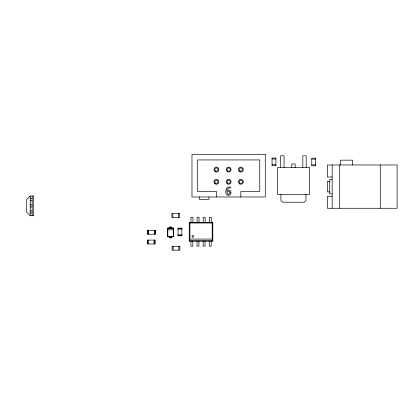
<?xml version="1.0" encoding="UTF-8"?>
<svg xmlns="http://www.w3.org/2000/svg" width="418" height="418" viewBox="0 0 418 418"><rect width="100%" height="100%" fill="white"/><g stroke="black" fill="none" stroke-linecap="round" stroke-linejoin="round"><path stroke-width="0.63" d="M189.249 241.123L189.903 239.07L189.903 223.008L189.249 222.36L189.249 241.123L212.825 241.123L212.825 222.36L189.249 222.36M30.185 196.032L26.386 199.83L26.386 211.905L30.185 215.704L33.696 215.704L33.696 196.032L30.185 196.032L30.185 215.704M189.903 223.008L212.177 223.008L212.825 222.36M167.576 228.076L173.533 228.076L173.533 236.745L167.576 236.745L167.576 228.076L173.533 228.076M167.576 236.745L173.533 236.745M272.055 158.986L275.901 158.986M311.765 159.106L315.616 159.106M272.055 164.76L275.901 164.76M311.765 164.88L315.616 164.88M332.153 177.002L327.346 177.002L327.346 164.979L397.1 164.979L397.1 208.274L327.346 208.274L327.346 196.246L332.153 196.246M332.153 179.411L329.75 179.411L329.75 193.842L332.153 193.842M329.75 181.349L327.346 181.349L327.346 191.904L329.75 191.904M30.185 198.722L32.155 198.722M30.185 200.792L32.155 200.792M30.185 204.836L32.155 204.836M30.185 206.905L32.155 206.905M30.185 210.944L32.155 210.944M30.185 213.013L32.155 213.013M169.436 227.272L171.673 227.272M178.016 228.369L181.861 228.369M167.822 228.709L173.282 228.709M178.016 229.09L181.861 229.09M167.822 229.822L173.282 229.822M178.016 234.864L181.861 234.864M178.016 235.585L181.861 235.585M169.436 237.549L171.673 237.549M189.903 239.07L212.177 239.07L212.825 241.123M189.579 240.799L212.501 240.799M380.26 164.979L380.26 208.274M352.599 164.979L352.599 160.167L340.576 160.167L340.576 164.979M339.369 164.979L339.369 208.274M332.153 164.979L332.153 208.274M306.19 167.571L306.19 155.783L302.825 155.783L302.825 167.571M305.95 194.511L305.95 200.499L304.241 202.207L282.641 202.207L280.933 200.499L280.933 194.511M295.129 167.571L295.129 163.94L291.759 163.94L291.759 167.571M284.062 167.571L284.062 155.783L280.692 155.783L280.692 167.571M240.846 196.977L240.846 191.444L259.756 191.444L259.756 159.937L197.5 159.937L197.5 191.444L216.409 191.444L216.409 196.977M212.177 223.008L212.177 239.07M211.262 222.36L211.262 217.308L209.334 217.308L209.334 222.36M211.163 241.123L211.163 246.171L209.24 246.171L209.24 241.123M209 196.977L209 199.381L199.381 199.381L199.381 196.977M205.149 222.36L205.149 217.308L203.226 217.308L203.226 222.36M205.055 241.123L205.055 246.171L203.132 246.171L203.132 241.123M199.041 222.36L199.041 217.308L197.118 217.308L197.118 222.36M198.947 241.123L198.947 246.171L197.019 246.171L197.019 241.123M192.933 222.36L192.933 217.308L191.01 217.308L191.01 222.36M192.834 241.123L192.834 246.171L190.911 246.171L190.911 241.123M178.862 246.291L178.862 250.142M178.617 213.582L178.617 217.428M173.282 228.291L173.282 236.531M173.089 246.291L173.089 250.142M172.843 213.582L172.843 217.428M171.673 228.076L171.673 226.953L169.436 226.953L169.436 228.076M171.673 236.745L171.673 237.868L169.436 237.868L169.436 236.745M167.822 228.291L167.822 236.531M155.088 230.349L155.088 234.2M154.806 240.104L154.806 243.955M154.367 230.349L154.367 234.2M154.085 240.104L154.085 243.955M148.594 230.349L148.594 234.2M148.312 240.104L148.312 243.955M147.873 230.349L147.873 234.2M147.591 240.104L147.591 243.955M32.155 196.032L32.155 215.704M230.773 187.63C229.785 188.189 226.242 187.593 226.922 190.686C232.549 187.4 232.324 197.756 226.854 194.767C223.834 192.097 227.12 184.516 230.773 187.63M230.083 192.609L229.707 193.827L228.155 194.344A1.16 1.16 0 0 1 227.345 193.769L226.937 191.543L227.298 191.334L229.32 191.125L230.083 192.609M265.284 154.404L191.972 154.404L191.972 196.977L265.284 196.977L265.284 154.404M275.901 158.025L272.055 158.025L272.055 165.721L275.901 165.721L275.901 158.025M315.616 158.145L311.765 158.145L311.765 165.841L315.616 165.841L315.616 158.145M309.32 167.571L277.568 167.571L277.568 194.511L309.32 194.511L309.32 167.571M179.578 213.582L171.882 213.582L171.882 217.428L179.578 217.428L179.578 213.582M181.861 228.129L178.016 228.129L178.016 235.825L181.861 235.825L181.861 228.129M155.329 230.349L147.632 230.349L147.632 234.2L155.329 234.2L155.329 230.349M155.047 240.104L147.35 240.104L147.35 243.955L155.047 243.955L155.047 240.104M179.824 246.291L172.127 246.291L172.127 250.142L179.824 250.142L179.824 246.291M239.618 171.704A2.456 2.456 0 0 0 243.302 169.583A2.456 2.456 0 0 0 239.618 167.456A2.456 2.456 0 0 0 239.618 171.704M239.618 183.925A2.456 2.456 0 0 0 243.302 181.799A2.456 2.456 0 0 0 239.618 179.677A2.456 2.456 0 0 0 239.618 183.925M239.686 182.964A1.646 1.646 0 0 0 242.435 182.227A1.646 1.646 0 0 0 240.423 180.21A1.646 1.646 0 0 0 239.686 182.964M240.026 171.004A1.646 1.646 0 0 0 242.492 169.583A1.646 1.646 0 0 0 240.026 168.156A1.646 1.646 0 0 0 240.026 171.004M215.181 171.704A2.456 2.456 0 0 0 218.86 169.583A2.456 2.456 0 0 0 215.181 167.456A2.456 2.456 0 0 0 215.181 171.704M214.674 183.533A2.456 2.456 0 0 0 218.776 182.436A2.456 2.456 0 0 0 215.772 179.432A2.456 2.456 0 0 0 214.674 183.533M215.244 182.964A1.646 1.646 0 0 0 217.997 182.227A1.646 1.646 0 0 0 215.981 180.21A1.646 1.646 0 0 0 215.244 182.964M215.589 171.004A1.646 1.646 0 0 0 218.055 169.583A1.646 1.646 0 0 0 215.589 168.156A1.646 1.646 0 0 0 215.589 171.004M227.402 171.704A2.456 2.456 0 0 0 231.081 169.583A2.456 2.456 0 0 0 227.402 167.456A2.456 2.456 0 0 0 227.402 171.704M227.402 183.925A2.456 2.456 0 0 0 231.081 181.799A2.456 2.456 0 0 0 227.402 179.677A2.456 2.456 0 0 0 227.402 183.925M227.465 182.964A1.646 1.646 0 0 0 230.213 182.227A1.646 1.646 0 0 0 228.202 180.21A1.646 1.646 0 0 0 227.465 182.964M227.805 171.004A1.646 1.646 0 0 0 230.271 169.583A1.646 1.646 0 0 0 227.805 168.156A1.646 1.646 0 0 0 227.805 171.004M192.39 237.063A0.852 0.852 0 0 0 193.67 236.327A0.852 0.852 0 0 0 192.39 235.585A0.852 0.852 0 0 0 192.39 237.063"/></g></svg>
